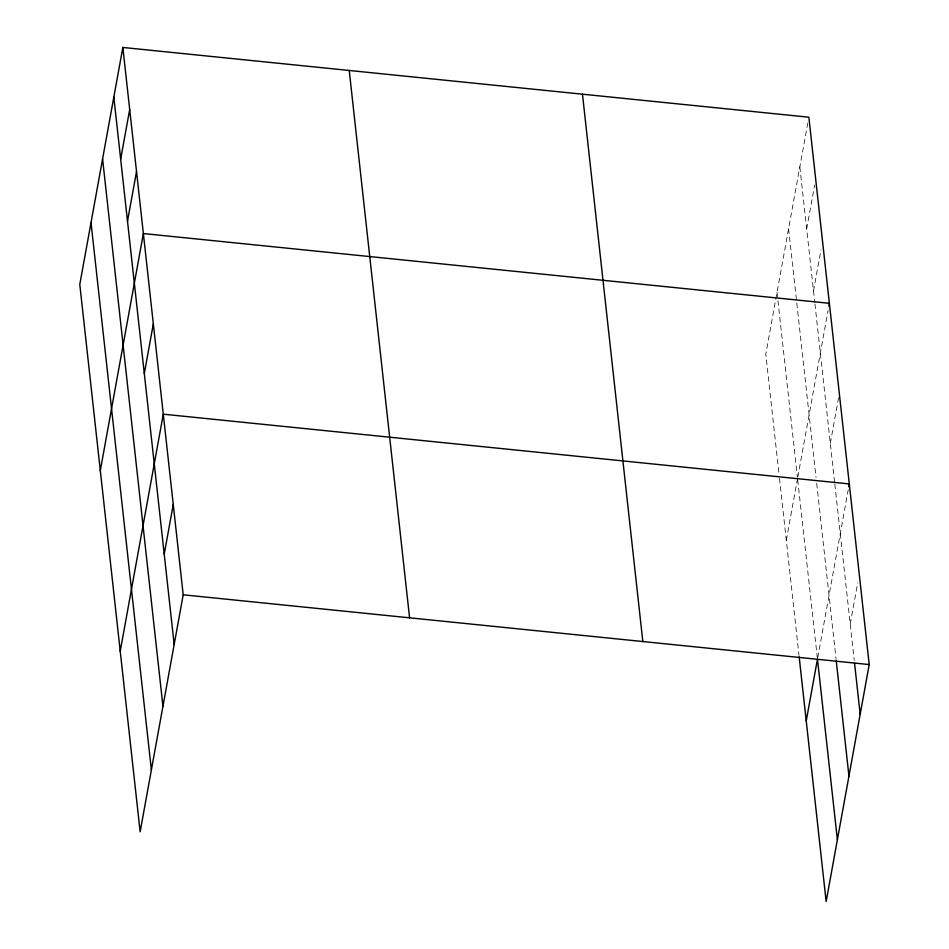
<?xml version="1.0" encoding="UTF-8"?>
<svg xmlns="http://www.w3.org/2000/svg" width="949" height="949" viewBox="0 0 949 949"><rect width="100%" height="100%" fill="white"/><g stroke="black" fill="none" stroke-linecap="round" stroke-linejoin="round"><path stroke-width="0.71" stroke-dasharray="4.75 3.56" d="M807.824 122.895L765.796 354.202L778.999 473.942M806.674 228.923L814.669 184.925M813.507 290.963L820.992 249.801M786.318 540.301L797.54 478.486M797.812 477.039L828.086 310.406M830.316 443.302L839.082 395.045M817.73 657.669L848.264 489.613M850.233 623.932L857.706 582.769M799.829 166.894L814.788 302.494M814.942 303.941L834.646 482.638M834.812 484.085L854.242 660.35M788.595 228.709L816.021 477.442M816.674 483.266L836.105 659.519M777.029 292.387L797.385 477.05M797.706 479.945L817.303 657.657M779.473 478.272L798.999 655.379"/><path stroke-width="1.42" d="M122.848 47.45L79.787 284.439L140.144 831.787L183.204 594.798L122.848 47.45L808.856 117.213L869.213 664.561L826.152 901.55L799.165 656.827M120.665 159.159L129.693 109.479M127.51 221.2L136.537 171.52M100.309 470.538L143.37 233.549L829.379 303.312L828.868 306.147M144.307 373.538L153.335 323.858M120.226 651.156L163.287 414.179L849.296 483.943L848.786 486.778M164.224 554.169L173.252 504.488M806.235 720.92L817.469 659.116L837.386 839.735M183.204 594.798L869.213 664.561M854.563 663.256L860.185 714.241M836.259 660.979L848.952 776.057M582.472 94.188L642.829 641.536M349.232 70.475L409.588 617.823M113.821 97.13L174.177 644.478M102.587 158.946L162.943 706.293M91.021 222.624L151.377 769.971"/></g></svg>
